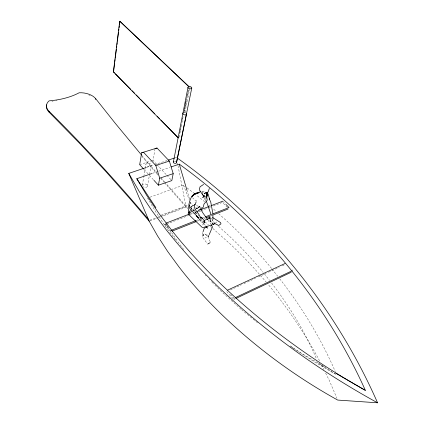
<?xml version="1.0" encoding="UTF-8"?>
<svg xmlns="http://www.w3.org/2000/svg" width="424" height="424" viewBox="0 0 424 424"><rect width="100%" height="100%" fill="white"/><g stroke="black" fill="none" stroke-linecap="round" stroke-linejoin="round"><path stroke-width="0.32" stroke-dasharray="2.12 1.59" d="M142.358 185.039L143.694 177.227M143.805 176.575L145.135 168.763M145.247 168.111L145.914 164.205M147.462 186.242L149.407 175.192M149.524 174.54L151.124 165.434A2.682 1.707 9.9 0 0 147.674 163.102A2.682 1.707 9.9 0 0 146.757 165.932A2.682 1.707 9.9 0 0 151.124 165.434M156.583 164.247L153 160.399L154.988 149.19M179.702 133.38L180.067 131.482M180.189 130.852L181.175 125.796M182.293 120.04L182.914 116.828M183.91 111.692L184.286 109.763M184.408 109.122L184.785 107.198M184.906 106.557L185.405 103.986M185.532 103.345L185.903 101.416M179.145 137.063L183.168 116.351M183.921 112.471L186.687 98.23M186.814 97.584L187.191 95.638M187.318 94.992L187.821 92.406M187.949 91.759L188.325 89.814M185.489 103.159L185.866 101.257M185.77 112.991A1.876 1.097 11.6 0 0 184.922 112.667L184.005 112.609L188.558 89.755M189.745 88.552L184.922 112.667L184.005 112.609M189.873 87.916L190.127 86.644M170.957 231.594L164.793 224.768L165.053 223.49L168.137 226.904M149.794 220.941L186.088 207.151L186.263 206.377L165.095 182.458M226.734 291.638L233.799 299.455L234.181 298.183L230.2 293.79M191.505 211.512L190.254 212.477L191.309 211.841M209.016 235.214L208.613 236.412L204.94 238.034M202.836 232.389L202.02 235.479L204.469 233.693L208.613 236.412M292.332 271.71L292.783 270.464L291.892 269.563M203.589 223.109L202.555 225.483L203.313 223.702M192.13 209.938L191.77 208.582L190.694 209.922M210.882 219.298L211.83 218.334M189.263 211.709L190.339 210.368M189.661 211.221L190.445 210.246M190.35 207.585L191.092 206.679L193.747 205.645L192.427 205.667L193.646 205.698M210.24 220.925L210.007 221.169L210.262 220.3L212.811 223.543M204.601 195.135L204.903 194.87M190.604 207.092L193.217 205.852M215.159 223.257L217.136 221.71M190.132 207.908L193.227 205.969M194.521 209.88L191.839 211.523M195.072 209.536L200.033 206.446L201.623 207.495L199.386 206.96L197.298 205.794L194.256 205.714M196.498 208.725L200.033 206.446L199.174 206.652L197.982 208.126L196.148 208.078M194.446 209.954L192.618 210.956L191.251 207.961L193.699 208.02M233.799 299.455L235.59 298.602M230.312 289.974L241.648 284.711M244.033 283.603L255.37 278.335M258.354 276.952L266.113 273.348M268.498 272.24L279.236 267.247M282.22 265.864L285.204 264.475M197.367 221.158L200.435 219.945M204.124 218.493L205.354 218.005M209.652 216.304L210.882 215.821M195.819 220.623L199.508 219.166M203.202 217.713L204.432 217.231M164.793 224.768L166.017 224.296M166.632 224.058L188.707 215.498M189.321 215.26L193 213.834M193.614 213.595L196.068 212.647M198.517 211.693L200.356 210.982M200.971 210.744L207.718 208.131M208.332 207.893L210.781 206.939M213.235 205.99L222.436 202.423L228.244 208.327M190.222 213.76L192.061 213.044M194.521 212.095L196.36 211.385M209.249 206.398L210.479 205.921M160.897 215.297L187.912 205.057M149.937 220.157L157.325 217.353M157.94 217.12L161.019 215.954M161.634 215.721L186.263 206.377M150.032 197.187L183.412 185.129L184.991 186.332M212.064 223.713L213.707 223.639M152.412 173.358L158.03 171.429M158.656 171.217L169.897 167.358M202.147 191.786L203.827 191.213L205.444 191.436M146.937 167.279L153.827 164.963M154.453 164.751L167.607 160.32M175.123 157.792L176.379 157.368M139.687 164.671L150.578 161.173M151.183 160.982L153 160.399M190.392 212.064L191.643 211.868M211.682 221.609L210.346 221.673L210.23 220.48M190.302 211.995L191.595 211.836M197.526 208.11L197.982 208.126L199.174 206.652L200.117 208.152M202.116 192.046L203.165 192.183L201.829 191.94M201.146 218.943L201.458 219.06M196.784 201.066L194.372 199.678L192.576 197.764M290.7 346.413L301.082 353.102L325.855 367.523M335.755 374.381L315.663 362.637L293.885 348.597M318.408 363.22L334.695 373.639M213.669 224.418L211.263 222.786L209.695 219.961M196.747 213.378L194.473 211.815L195.952 213.325L192.957 209.371L193.508 211.179M290.111 345.873L291.728 347.018M292.269 347.399L294.971 349.307M187.095 187.938L193.938 193.153M194.462 193.556L204.691 201.744M205.036 197.796L206.552 198.957L204.903 197.817M164.533 182.755L186.088 207.151L187.62 208.322M199.837 217.703L200.859 218.482M190.249 202.078L190.98 203.896L193.583 205.9M195.66 207.506L198.262 209.514M198.782 209.912L200.859 211.518M257.575 322.759L241.516 309.647M208.698 205.068L210.702 206.727M204.872 221.805L208.375 224.741M210.373 226.416L212.376 228.091M212.88 228.51L231.08 244.844A1093.687 715.876 -41.6 0 1 266.049 281.928M213.304 221.747L214.777 222.982M241.018 309.229L222.955 292.984A346.371 192.051 23.8 0 1 213.484 283.651M213.707 209.218L216.166 211.428M218.625 213.638L228.457 222.478A1284.222 790.172 -41.2 0 1 270.39 266.993L271.604 268.53M218.662 226.374L229.214 235.983A761.499 553.808 -34.7 0 1 263.129 272.288M222.759 201.177L225.446 203.902M157.028 164.729L166.431 174.831M166.881 175.313L170.909 179.643M192.957 209.371L198.888 215.98M144.139 169.558L149.036 174.932M149.481 175.425L153.493 179.818M160.929 177.688L164.682 181.981M160.786 178.462L164.114 182.278M157.537 173.761L142.035 155.64M157.818 175.027L141.907 156.408M201.723 222.049L202.571 223.056M200.139 219.044L203.504 223.088M203.923 223.596L205.608 225.621M272.007 269.039L277.683 276.194M279.713 278.754C301.936 307.22 320.862 338.341 335.257 371.488M264.359 273.782L269.531 280.407M271.524 282.956C289.597 306.34 305.041 331.87 316.596 359.101M200.504 217.963L202.46 220.554M183.698 249.445L177.02 240.594L165.079 222.881M175.462 239.767L166.303 227.619L156.207 212.636L147.563 198.077M207.972 220.003L210.85 224.195M167.008 225.526L168.37 227.799M319.553 360.771C306.176 335.766 290.414 312.08 272.68 289.958A1093.687 715.876 -41.6 0 0 267.719 283.916M321.588 364.879L323.915 369.574M325.664 373.099L329.151 380.143L336.926 398.258M191.251 207.961L191.632 208.778M183.412 185.129L189.274 199.656M204.246 197.637L205.322 200.992L205.778 199.492L206.149 200.584M186.889 190.016L189.682 199.481M190.424 202.004L190.98 203.896M177.513 163.187L177.889 165.127M178.016 165.773L186.088 207.151M142.305 185.484A2.629 1.723 9.8 0 1 145.448 184A2.629 1.723 9.8 0 1 147.234 186.655A2.629 1.723 9.8 0 1 143.169 186.767M174.407 161.316A1.601 1.007 11.4 0 1 175.965 161.682M213.028 283.179A346.371 192.051 23.8 0 1 211.205 281.308M209.853 279.904A346.371 192.051 23.8 0 1 208.921 278.928M206.165 276.008A346.371 192.051 23.8 0 1 205.258 275.033M56.97 100.663A62.413 34.349 5.1 0 1 55.867 100.838M53.064 101.225A62.413 34.349 5.1 0 1 51.929 101.357M88.759 94.939A14.914 8.692 6.8 0 1 90.206 95.522M199.407 206.324L199.481 207.235L199.407 206.324M203.822 234.647L202.296 236.878L207.76 244.261L210.129 242.422L207.744 244.118L210.781 242.523L208.656 238.998L207.59 235.272L207.818 234.88L208.613 236.412L204.776 234.117L202.757 235.627L203.822 234.647"/><path stroke-width="0.64" d="M206.356 196.709L206.361 194.897L207.241 200.186L203.965 204.119L203.324 207.05L201.692 208.672L199.418 209.636L197.022 211.995M189.12 212.906L189.157 211.587M176.898 157.755C263.951 219.669 334.568 304.898 377.572 402.8L337.7 400.071C295.555 376.697 256.419 347.929 221.699 314.497A391.405 214.401 24.8 0 1 178.981 266.94L167.581 251.337L157.643 236.051L149.179 221.174L131.763 200.769L106.244 171.964L81.35 145.125L48.983 112.037L49.036 111.258A16.276 9.556 5.8 0 1 49.115 100.859A62.461 34.333 5.1 0 0 79.14 92.777A14.925 8.692 6.8 0 1 95.771 98.771L115.418 123.501L141.611 155.136M95.686 99.534L95.771 98.771M114.676 62.779L113.537 71.873L114.464 72.817M114.84 61.48L115.084 59.53M115.248 58.231L116.393 49.136M116.552 47.838L116.801 45.887M116.96 44.589L117.21 42.639M117.368 41.34L118.513 32.245M118.678 30.947L118.921 28.996M119.08 27.698L119.33 25.747M119.489 24.449L119.897 21.2L188.95 86.581M209.323 188.479L208.248 191.653L206.711 193.842L206.891 192.507L207.066 194.849M153.939 180.306L158.391 185.193L171.805 180.608L173.199 173.654L169.367 161.067L157.018 148.04L141.643 152.767L139.687 164.671L143.694 169.07M158.391 185.193L159.7 178.202L155.809 165.482L143.524 152.253L141.643 152.767M173.384 161.968L188.012 87.222M191.765 88.038L176.654 161.798M176.501 162.705L186.422 114.326M188.733 205.264C190 199.026 191.791 193.143 199.095 192.311M202.163 218.673L202.296 218.111L201.379 217.464L201.787 218.164M206.769 194.727L207.442 192.432M209.218 234.615L212.445 227.01L211.21 224.715M203.048 231.774L204.304 228.096L207.304 227.026M206.779 196.826L207.638 194.653L206.578 196.916M212.297 220.83L212.938 219.245L212.88 215.44M196.153 201.851L195.045 204.861L194.733 204.315C192.745 209.329 198.999 212.647 200.223 217.146L200.642 217.284M204.363 221.328L204.877 220.141L210.097 218.18M206.711 193.842L207.479 192.109M189.496 204.808L188.102 207.946L189.014 212.716M192.056 196.328L192.528 195.353M203.843 195.968L202.799 197.626L204.241 195.634M204.204 222.521L204.617 221.869L203.902 220.231L202.232 218.09L200.912 217.056L200.048 217.321M189.263 211.709L188.145 213.341L190.371 216.176L202.179 227.37L202.842 227.571L213.669 224.418L214.661 223.649M200.181 191.802L200.647 191.277M198.713 192.697L200.918 191.245M210.214 217.03L209.191 218.031L208.163 217.809M203.409 196.185L204.156 195.528M203.589 184.429L200.059 186.783L199.423 188.982L199.545 190.148L202.672 194.865L204.437 196.657L205.757 196.932M211.232 215.233L212.106 214.809M235.378 297.621L291.585 271.031M236.189 298.321L291.14 272.277M227.699 290.09L285.045 263.511M183.502 112.726L183.253 112.826A1.876 1.097 11.6 0 0 183.269 114.284A1.876 1.097 11.6 0 0 185.67 114.803A1.876 1.097 11.6 0 0 186.348 113.5M172.181 231.112L196.137 221.646M205.963 217.761L209.652 216.304M212.721 215.09L228.075 209.027M171.222 230.317L195.819 220.623M205.661 216.744L211.194 214.565M212.424 214.078L229.024 207.532L225.891 204.352M188.77 86.65L188.42 86.788A1.924 1.081 11.7 0 0 188.945 88.521A1.924 1.081 11.7 0 0 191.674 88.293A1.924 1.081 11.7 0 0 190.127 86.644L188.77 86.65L119.722 21.253L113.367 71.932L178.16 137.864M166.282 223.019L189.608 213.993M200.658 209.721L208.64 206.636M211.094 205.688L222.759 201.177M171.148 166.929L179.267 164.146C259.202 222.001 324.832 300.203 365.366 390.35C314.158 361.677 266.341 326.931 223.628 286.656A480.89 239.359 24.7 0 1 172.239 230.99L158.634 213.023L146.826 195.565L136.798 178.711L151.787 173.57M149.179 221.174L128.774 173.395L146.312 167.491M168.233 160.113L174.497 158.004M159.7 178.202L173.199 173.654M155.809 165.482L169.367 161.067M155.099 148.564L157.018 148.04M214.279 223.692L215.328 223.787L218.641 225.483L220.989 223.867L220.57 222.584L212.652 217.538M204.532 222.796L202.852 221.074M377.572 402.8C321.138 371.864 268.413 334.101 221.545 289.968A498.592 246.111 24.8 0 1 166.118 229.665L151.66 210.283L139.22 191.489L128.774 173.395M335.591 373.147L365.366 390.35M200.96 221.233L196.233 215.556L198.586 217.878L190.217 209.127L189.687 208.184L189.533 205.179M213.198 223.994L213.669 224.423M207.203 193.143L208.083 193.996L209.557 199.132L209.223 198.734M49.036 111.258C83.846 145.739 116.918 181.944 148.49 219.409M115.392 73.76L130.687 89.321M132.076 90.736L134.397 93.089M136.247 94.976L139.496 98.278M140.423 99.221L154.792 113.839M157.108 116.197L159.424 118.556M160.818 119.971L178.43 137.885M206.027 226.125L207.437 228.25M207.612 219.478L202.958 213.023L200.414 208.672M136.798 178.711L155.862 207.649M209.17 198.999L210.649 201.601L212.928 213.701M209.562 217.125L210.156 218.233L210.172 219.881M202.232 193.636L202.99 195.088M206.52 201.676L210.898 214.131M179.267 164.146L186.889 190.016M189.162 212.546L189.364 213.744M206.361 194.897L206.467 197.218M176.432 162.169A1.601 1.007 11.4 0 1 175.727 163.32A1.601 1.007 11.4 0 1 173.723 162.848A1.601 1.007 11.4 0 1 173.734 161.533M48.983 112.037A16.266 9.556 5.8 0 1 46.746 104.834M193.169 195.3L191.971 196.275L195.273 193.853L198.517 192.894L193.715 194.34L195.273 193.853L193.169 195.3M206.578 192.549L204.241 193.45L206.578 192.549"/></g></svg>
